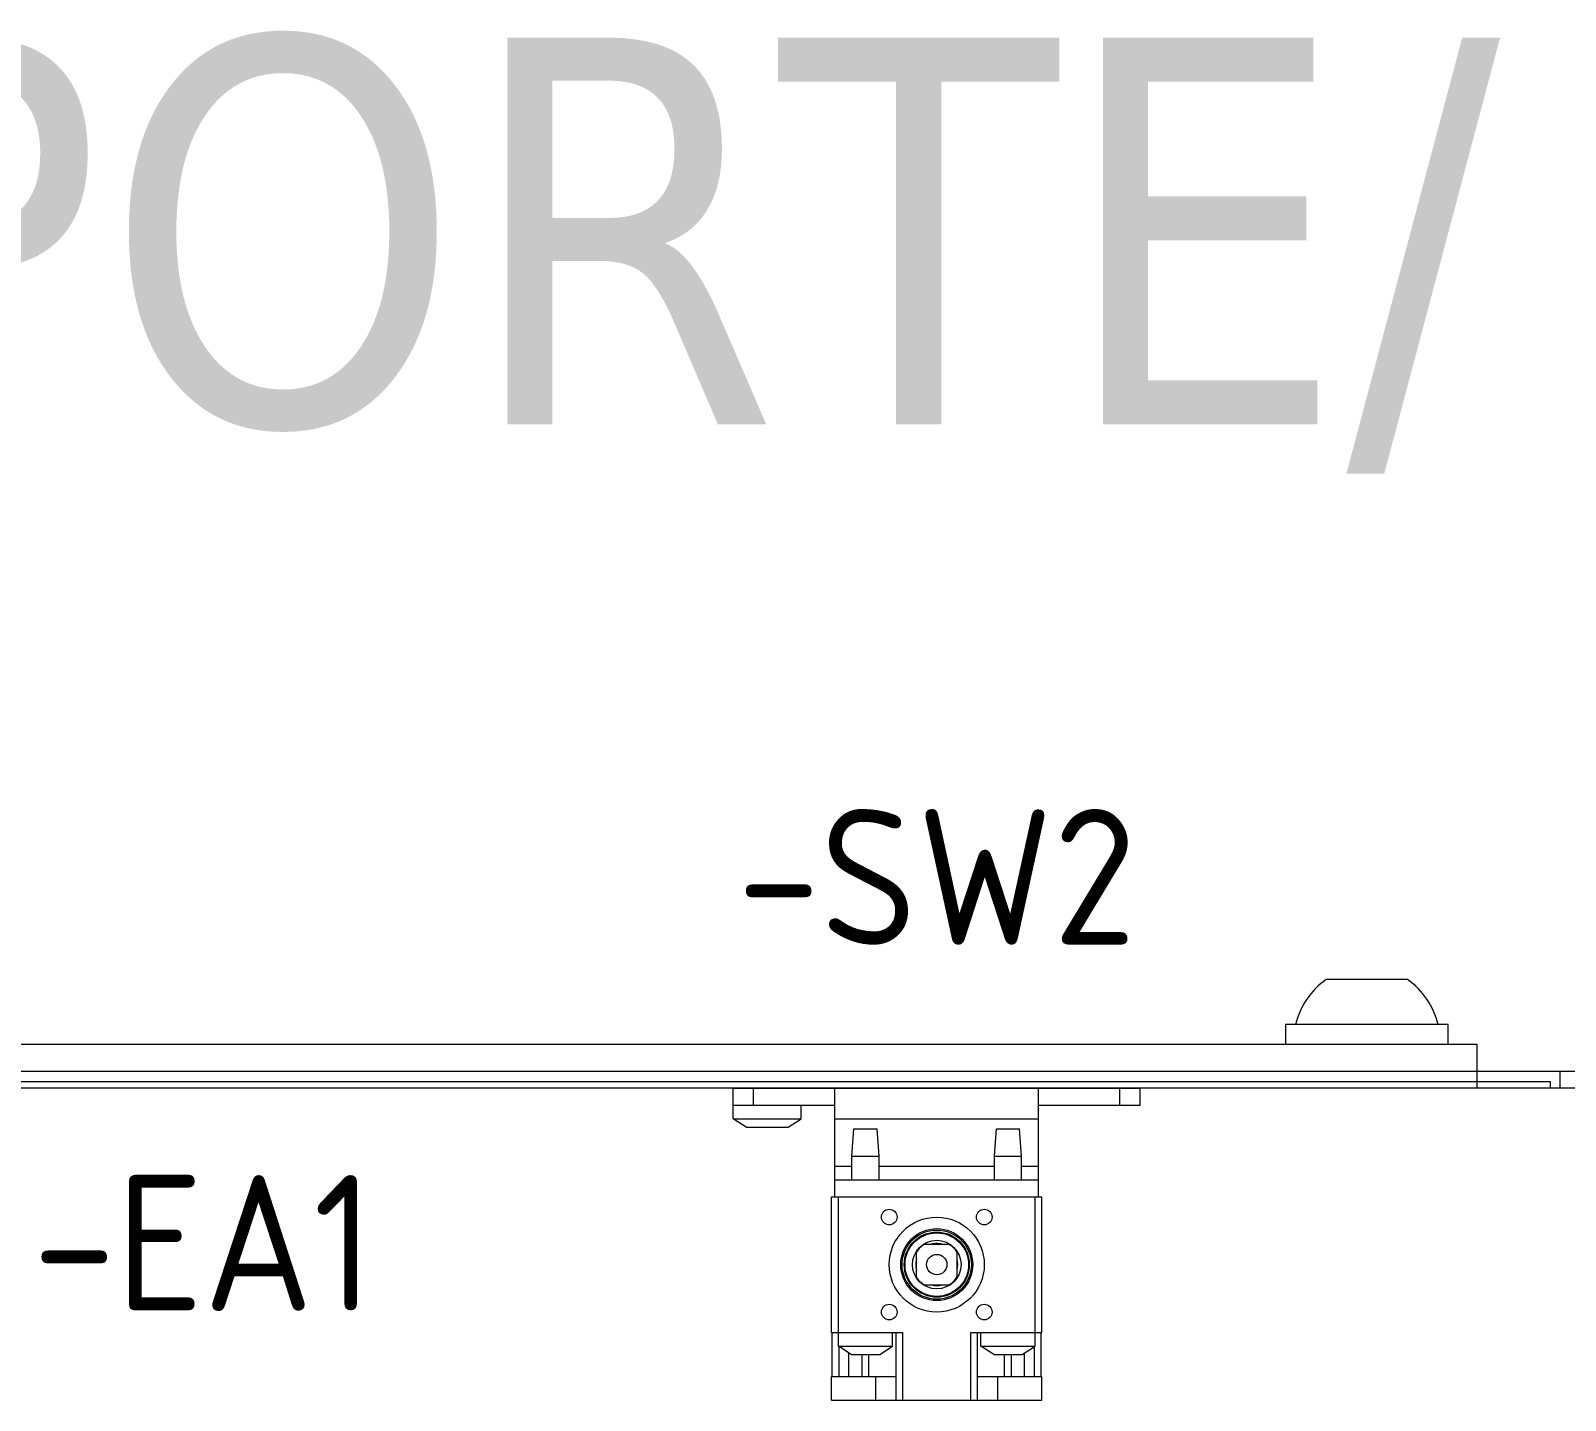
# Model space of a CAD drawing. Header units: millimetres. Extents: x 1359 to 3577, y 1333 to 3557.
# Drawn here: x 2241.2 to 2467.3, y 3354.7 to 3556.5 of the extents above; entities that cross this region are included whole.
import ezdxf
from ezdxf.enums import TextEntityAlignment as Align

# ---------------------------------------------------------------- set-up
doc = ezdxf.new("R2010")
doc.units = ezdxf.units.MM
doc.layers.add('000-PI-Oprema', color=30, linetype='Continuous', lineweight=5)
doc.layers.add('002-PI-Kabelska kanalica', color=150, linetype='Continuous')
doc.styles.add('PI0', font='isocpeur.ttf', dxfattribs={"width": 0.9})
doc.styles.add('Tahoma', font='tahoma.ttf')

# ---------------------------------------------------------------- blocks, each defined once
blk = doc.blocks.new('sklopka_vrata_8MF1000-2VL')
at = {"layer": '000-PI-Oprema', "color": 0, "linetype": 'ByBlock', "lineweight": 0}
for p, q in [((-30, 0), (30, 0)), ((-30, -4.5), (-30, 0)), ((-27, -2.5), (-27, 0)), ((-15, -16), (-15, 0)), ((15, -16), (15, 0)), ((27, -2.5), (27, 0)), ((30, -2.5), (30, 0)), ((-30, -2.5), (-27, -2.5)), ((-28.1, -5.75), (-30, -4.5)), ((-30, -4.5), (-20, -4.5)), ((-27, -2.5), (-15, -2.5)), ((-21.9, -5.75), (-20, -4.5)), ((-20, -4.5), (-20, -2.5)), ((-15, -4.5), (15, -4.5)), ((15, -2.5), (30, -2.5)), ((-28.1, -5.75), (-21.9, -5.75)), ((-12.5, -10), (-12.2, -6)), ((-12.2, -6), (-8.8, -6)), ((-8.5, -10), (-8.8, -6)), ((8.5, -10), (8.8, -6)), ((8.8, -6), (12.2, -6)), ((12.5, -10), (12.2, -6)), ((-12.5, -10), (-8.5, -10)), ((-12.5, -13.499994), (-12.5, -10)), ((-8.5, -13.499994), (-8.5, -10)), ((8.5, -10), (12.5, -10)), ((8.5, -13.499994), (8.5, -10)), ((12.5, -13.499994), (12.5, -10)), ((-15, -11.5), (-12.499996, -11.5)), ((-15, -13.5), (15, -13.5)), ((-8.499996, -11.5), (8.500004, -11.5)), ((12.500004, -11.5), (15, -11.5)), ((-15.5, -16), (15.5, -16)), ((-15.5, -36), (-15.5, -16)), ((-14.5, -38), (-14.5, -16)), ((14.5, -38), (14.5, -16)), ((15.5, -36), (15.5, -16)), ((-3, -27.802775), (-3, -24.197225)), ((-1.802776, -23), (1.802776, -23)), ((3, -27.802775), (3, -24.197225)), ((-1.802776, -29), (1.802776, -29)), ((-15.5, -36), (-5, -36)), ((-15.400001, -42.49), (-15.400001, -36)), ((-6.5, -38), (-6.5, -36)), ((-6, -46), (-6, -36)), ((-5, -46), (-5, -36)), ((5, -36), (14.5, -36)), ((5, -46), (5, -36)), ((6, -46), (6, -36)), ((6.5, -38), (6.5, -36)), ((8.85, -36), (13.15, -36)), ((14.5, -36), (15.5, -36)), ((15.4, -42.49), (15.4, -36)), ((-12.6, -39.25), (-14.5, -38)), ((-14.5, -38), (-6.5, -38)), ((-14.400001, -42.49), (-14.400001, -38.065784)), ((-8.4, -39.25), (-6.5, -38)), ((8.4, -39.25), (6.5, -38)), ((6.5, -38), (14.5, -38)), ((12.6, -39.25), (14.5, -38)), ((14.4, -42.49), (14.4, -38.065788)), ((-12.936492, -42.49), (-12.936492, -39.02862)), ((-12.6, -39.25), (-8.4, -39.25)), ((-11.000001, -42.49), (-11.000001, -39.249996)), ((-10.000001, -42.49), (-10.000001, -39.249996)), ((8.4, -39.25), (12.6, -39.25)), ((10, -42.49), (10, -39.249996)), ((11, -42.49), (11, -39.249996)), ((12.936492, -42.49), (12.936492, -39.028624)), ((-15.49, -42.49), (-8.99, -42.49)), ((-15.49, -45.99), (-15.49, -42.49)), ((-8.99, -42.49), (-6.029656, -42.49)), ((-8.99, -45.99), (-8.99, -42.49)), ((-6.029656, -42.5), (-6.029656, -42.49)), ((-6.029656, -42.5), (-6, -42.5)), ((6, -42.5), (6.029654, -42.5)), ((6.029654, -42.49), (15.49, -42.49)), ((6.029654, -42.5), (6.029654, -42.49)), ((8.99, -45.99), (8.99, -42.49)), ((15.49, -45.99), (15.49, -42.49)), ((-15.49, -45.99), (-8.99, -45.99)), ((-15.4, -46), (-15.4, -45.99)), ((-15.4, -46), (-5.999961, -46)), ((-8.99, -45.99), (-6.000001, -45.99)), ((-6, -46), (-5, -46)), ((-5, -46), (5, -46)), ((5, -46), (6, -46)), ((6, -45.99), (15.49, -45.99)), ((6.00004, -46), (15.4, -46)), ((15.4, -46), (15.4, -45.99))]:
    blk.add_line(p, q, dxfattribs=at)
for centre, radius in [((-7, -19), 1.15), ((7, -19), 1.15), ((0, -26), 7), ((0, -26), 5.3), ((0, -26), 5.1), ((0, -26), 4.8), ((0, -26), 4.679181), ((0, -26), 3.579607), ((0, -26), 1.499969), ((-7, -33), 1.15), ((7, -33), 1.15)]:
    blk.add_circle(centre, radius, dxfattribs=at)
for radius, start, end in [(3.5, 121.002719, 148.997284), (3.100426, 90, 104.622596), (3.100426, 75.377404, 90), (3.5, 31.002716, 58.997281), (3.100426, 165.377152, 194.622848), (3.100426, 345.377406, 14.622594), (3.5, 211.002716, 238.997281), (3.100426, 255.377156, 284.622844), (3.5, 301.002719, 328.997284)]:
    blk.add_arc((0, -26), radius, start, end, dxfattribs=at)

msp = doc.modelspace()

# ---------------------------------------------------------------- linework, layer by layer
at = {"layer": '002-PI-Kabelska kanalica', "color": 0, "linetype": 'ByBlock', "lineweight": 0}
for p, q in [((2444.071, 3416.655), (2432.071, 3416.655)), ((2450.071, 3410.055), (2426.071, 3410.055)), ((2426.071, 3410.055), (2426.071, 3407.155)), ((2450.071, 3407.155), (2450.071, 3410.055)), ((1486.821, 3407.155), (2454.321, 3407.155)), ((2454.321, 3400.655), (2454.321, 3407.155)), ((1970.846, 3401.655), (2454.321, 3401.655)), ((1973.221, 3403.155), (2454.321, 3403.155)), ((2454.321, 3403.155), (2466.571, 3403.155)), ((2454.321, 3401.655), (2465.071, 3401.655)), ((2465.071, 3401.655), (2465.071, 3400.655)), ((2466.571, 3400.655), (2466.571, 3403.155)), ((2466.571, 3403.155), (2478.821, 3403.155)), ((2466.571, 3400.655), (1970.846, 3400.655)), ((2962.846, 3400.655), (2466.571, 3400.655))]:
    msp.add_line(p, q, dxfattribs=at)
for centre, start, end in [((2438.467, 3407.461), 124.82083, 166.60542), ((2437.676, 3407.461), 13.39458, 55.17917)]:
    msp.add_arc(centre, 11.2, start, end, dxfattribs=at)

# ---------------------------------------------------------------- block references
msp.add_blockref('sklopka_vrata_8MF1000-2VL', (2374.686, 3400.655), dxfattribs=at)

# ---------------------------------------------------------------- texts
at = {"layer": '002-PI-Kabelska kanalica', "color": 0, "linetype": 'ByBlock', "lineweight": 0, "style": 'Tahoma'}
msp.add_text('VISTA DI FRONTE SENZA PORTE/   FRONT VIEW WITHOUT DOORS', height=57, dxfattribs=at).set_placement((2458.779, 3526.983), align=Align.MIDDLE_CENTER)
at = {"layer": '002-PI-Kabelska kanalica', "color": 0, "linetype": 'ByBlock', "lineweight": 0, "style": 'PI0', "width": 0.9}
for s, p in [('-SW2', (2374.686, 3431.804)), ('-EA1', (2266.634, 3377.865))]:
    msp.add_text(s, height=20, dxfattribs=at).set_placement(p, align=Align.MIDDLE)

doc.saveas('drawing.dxf')
